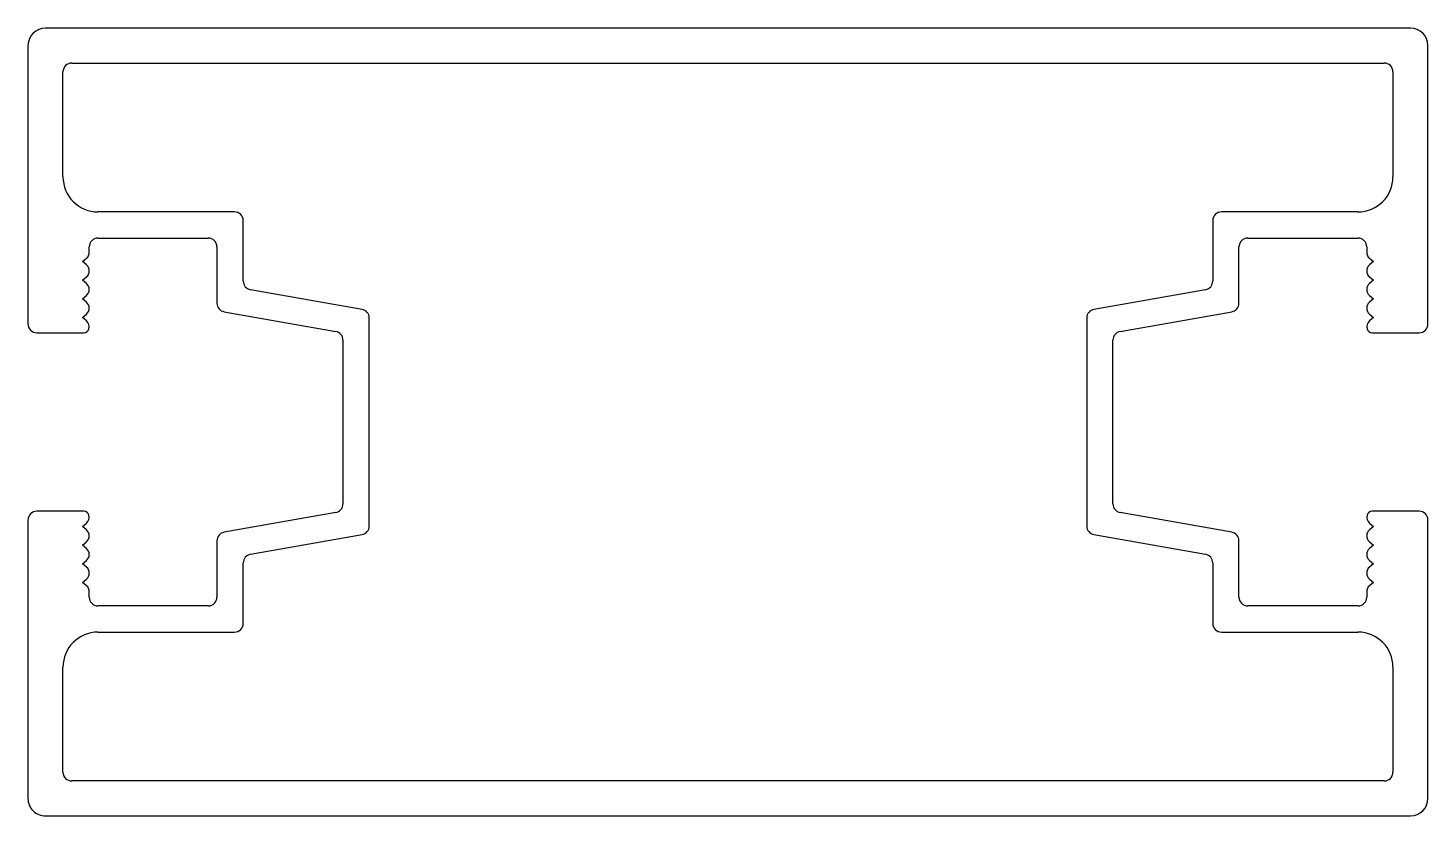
# Model space of a CAD drawing. Extents: x 1044 to 1124, y 653.3 to 698.3.
import ezdxf

# ---------------------------------------------------------------- set-up
doc = ezdxf.new("R2010")
doc.units = 0
doc.layers.get('0').update_dxf_attribs({"linetype": 'CONTINUOUS'})

msp = doc.modelspace()

# ---------------------------------------------------------------- linework, layer by layer
for p, q in [((1122.952, 698.317), (1044.952, 698.317)), ((1043.952, 697.317), (1043.952, 681.417)), ((1123.952, 681.417), (1123.952, 697.317)), ((1046.452, 696.317), (1121.452, 696.317)), ((1045.952, 689.817), (1045.952, 695.817)), ((1121.952, 695.817), (1121.952, 689.817)), ((1055.752, 687.817), (1047.952, 687.817)), ((1056.252, 683.864), (1056.252, 687.317)), ((1111.652, 687.317), (1111.652, 683.864)), ((1119.952, 687.817), (1112.152, 687.817)), ((1047.452, 685.509), (1047.45, 685.812)), ((1047.95, 686.317), (1054.252, 686.317)), ((1054.752, 685.817), (1054.752, 682.606)), ((1113.152, 682.606), (1113.152, 685.817)), ((1113.652, 686.317), (1119.955, 686.317)), ((1120.455, 685.812), (1120.452, 685.509)), ((1047.075, 684.974), (1047.296, 685.164)), ((1047.296, 684.784), (1047.075, 684.974)), ((1120.609, 685.164), (1120.829, 684.974)), ((1120.829, 684.974), (1120.609, 684.784)), ((1047.075, 683.912), (1047.296, 684.102)), ((1120.609, 684.102), (1120.829, 683.912)), ((1047.296, 683.723), (1047.075, 683.912)), ((1063.039, 682.248), (1056.666, 683.372)), ((1111.239, 683.372), (1104.865, 682.248)), ((1120.829, 683.912), (1120.609, 683.723)), ((1047.075, 682.851), (1047.296, 683.04)), ((1047.296, 682.661), (1047.075, 682.851)), ((1120.609, 683.04), (1120.829, 682.85)), ((1120.829, 682.85), (1120.609, 682.661)), ((1047.075, 681.789), (1047.296, 681.979)), ((1047.296, 681.599), (1047.075, 681.789)), ((1055.166, 682.113), (1061.539, 680.989)), ((1063.452, 669.878), (1063.452, 681.756)), ((1104.452, 681.756), (1104.452, 669.878)), ((1106.365, 680.989), (1112.739, 682.113)), ((1120.609, 681.979), (1120.829, 681.789)), ((1120.829, 681.789), (1120.609, 681.599)), ((1044.452, 680.917), (1047.147, 680.917)), ((1120.758, 680.917), (1123.452, 680.917)), ((1061.952, 680.497), (1061.952, 671.136)), ((1105.952, 671.136), (1105.952, 680.497)), ((1047.147, 670.717), (1044.452, 670.717)), ((1061.539, 670.644), (1055.166, 669.52)), ((1112.739, 669.52), (1106.365, 670.644)), ((1123.452, 670.717), (1120.758, 670.717)), ((1043.952, 670.217), (1043.952, 654.317)), ((1047.075, 669.845), (1047.296, 670.035)), ((1047.296, 669.655), (1047.075, 669.845)), ((1120.609, 670.035), (1120.829, 669.845)), ((1120.829, 669.845), (1120.609, 669.655)), ((1123.952, 654.317), (1123.952, 670.217)), ((1047.075, 668.783), (1047.296, 668.973)), ((1054.752, 669.028), (1054.752, 665.817)), ((1056.666, 668.261), (1063.039, 669.385)), ((1104.865, 669.385), (1111.239, 668.261)), ((1113.152, 665.817), (1113.152, 669.028)), ((1120.609, 668.973), (1120.829, 668.783)), ((1047.296, 668.593), (1047.075, 668.783)), ((1120.829, 668.783), (1120.609, 668.593)), ((1047.075, 667.721), (1047.296, 667.911)), ((1047.296, 667.531), (1047.075, 667.721)), ((1056.252, 664.317), (1056.252, 667.769)), ((1111.652, 667.769), (1111.652, 664.317)), ((1120.609, 667.911), (1120.829, 667.721)), ((1120.829, 667.721), (1120.609, 667.531)), ((1047.075, 666.659), (1047.296, 666.849)), ((1047.296, 666.469), (1047.075, 666.659)), ((1120.609, 666.849), (1120.829, 666.659)), ((1120.829, 666.659), (1120.609, 666.469)), ((1047.45, 665.821), (1047.452, 666.124)), ((1120.452, 666.124), (1120.455, 665.821)), ((1054.252, 665.317), (1047.95, 665.317)), ((1119.955, 665.317), (1113.652, 665.317)), ((1047.952, 663.817), (1055.752, 663.817)), ((1112.152, 663.817), (1119.952, 663.817)), ((1045.952, 655.817), (1045.952, 661.817)), ((1121.952, 661.817), (1121.952, 655.817)), ((1121.452, 655.317), (1046.452, 655.317)), ((1044.952, 653.317), (1122.952, 653.317))]:
    msp.add_line(p, q)
for centre, radius, start, end in [((1044.952, 697.317), 1, 89.99999, 179.99998), ((1122.952, 697.317), 1, 359.99999, 89.99999), ((1046.452, 695.817), 0.5, 89.99999, 179.99998), ((1121.452, 695.817), 0.5, 359.99999, 89.99999), ((1047.952, 689.817), 2, 179.99998, 269.99999), ((1119.952, 689.817), 2, 269.99999, 359.99999), ((1055.752, 687.317), 0.5, 359.99999, 89.99999), ((1112.152, 687.317), 0.5, 89.99999, 179.99998), ((1047.95, 685.817), 0.5, 89.99765, 180.5175), ((1054.252, 685.817), 0.5, 359.99999, 89.99999), ((1113.652, 685.817), 0.5, 89.99999, 179.99998), ((1119.955, 685.817), 0.5, 359.4825, 89.98835), ((1047.002, 685.505), 0.45, 310.70743, 0.50543), ((1120.902, 685.505), 0.45, 179.46576, 229.27243), ((1047.002, 684.443), 0.45, 310.73008, 49.26881), ((1120.902, 684.443), 0.45, 130.71925, 229.28179), ((1047.002, 683.381), 0.45, 310.71818, 49.28072), ((1056.752, 683.864), 0.5, 179.99741, 260.00373), ((1111.152, 683.864), 0.5, 279.99627, 0.00256), ((1120.902, 683.381), 0.45, 130.71925, 229.28179), ((1047.002, 682.32), 0.45, 310.71818, 49.28072), ((1055.252, 682.606), 0.5, 180.01139, 260.00373), ((1112.652, 682.606), 0.5, 279.99627, 0.00256), ((1120.902, 682.32), 0.45, 130.71925, 229.28179), ((1062.952, 681.756), 0.5, 359.99741, 80.00373), ((1104.952, 681.756), 0.5, 100.01046, 180.00502), ((1044.452, 681.417), 0.5, 179.99998, 269.99999), ((1047.147, 681.217), 0.3, 270.0033, 344.13304), ((1047.002, 681.258), 0.45, 344.1238, 49.27816), ((1061.452, 680.497), 0.5, 359.99741, 80.00373), ((1106.452, 680.497), 0.5, 100.01046, 180.00502), ((1120.902, 681.258), 0.45, 130.72607, 195.86111), ((1120.758, 681.217), 0.3, 195.86426, 269.99734), ((1123.452, 681.417), 0.5, 269.99999, 359.99999), ((1044.452, 670.217), 0.5, 89.99999, 179.99998), ((1047.147, 670.417), 0.3, 15.86426, 89.99734), ((1047.002, 670.376), 0.45, 310.72139, 15.87409), ((1061.452, 671.136), 0.5, 279.99627, 0.00245), ((1106.452, 671.136), 0.5, 179.99506, 259.98954), ((1120.902, 670.376), 0.45, 164.12391, 229.27812), ((1120.758, 670.417), 0.3, 90.00336, 164.13324), ((1123.452, 670.217), 0.5, 359.99999, 89.99999), ((1047.002, 669.314), 0.45, 310.71926, 49.2818), ((1062.952, 669.878), 0.5, 279.99627, 0.00245), ((1104.952, 669.878), 0.5, 179.99506, 259.98954), ((1120.902, 669.314), 0.45, 130.71818, 229.28072), ((1055.252, 669.027), 0.5, 99.99627, 179.98846), ((1112.652, 669.027), 0.5, 0.01151, 80.00373), ((1047.002, 668.252), 0.45, 310.71926, 49.2818), ((1056.752, 667.769), 0.5, 99.99627, 180.00244), ((1111.152, 667.769), 0.5, 0.01151, 80.00373), ((1120.902, 668.252), 0.45, 130.73008, 229.26881), ((1047.002, 667.19), 0.45, 310.73116, 49.26989), ((1120.902, 667.19), 0.45, 130.73008, 229.26881), ((1047.002, 666.128), 0.45, 359.49444, 49.29258), ((1120.902, 666.128), 0.45, 130.72776, 180.51882), ((1047.95, 665.817), 0.5, 179.48238, 270.00232), ((1054.252, 665.817), 0.5, 269.99999, 359.99999), ((1113.652, 665.817), 0.5, 179.99998, 269.99999), ((1119.955, 665.817), 0.5, 270.01163, 0.51762), ((1055.752, 664.317), 0.5, 269.99999, 359.99999), ((1112.152, 664.317), 0.5, 179.99998, 269.99999), ((1047.952, 661.817), 2, 89.99999, 179.99998), ((1119.952, 661.817), 2, 359.99999, 89.99999), ((1046.452, 655.817), 0.5, 179.99998, 269.99999), ((1121.452, 655.817), 0.5, 269.99999, 359.99999), ((1044.952, 654.317), 1, 179.99998, 269.99999), ((1122.952, 654.317), 1, 269.99999, 359.99999)]:
    msp.add_arc(centre, radius, start, end)

doc.saveas('drawing.dxf')
